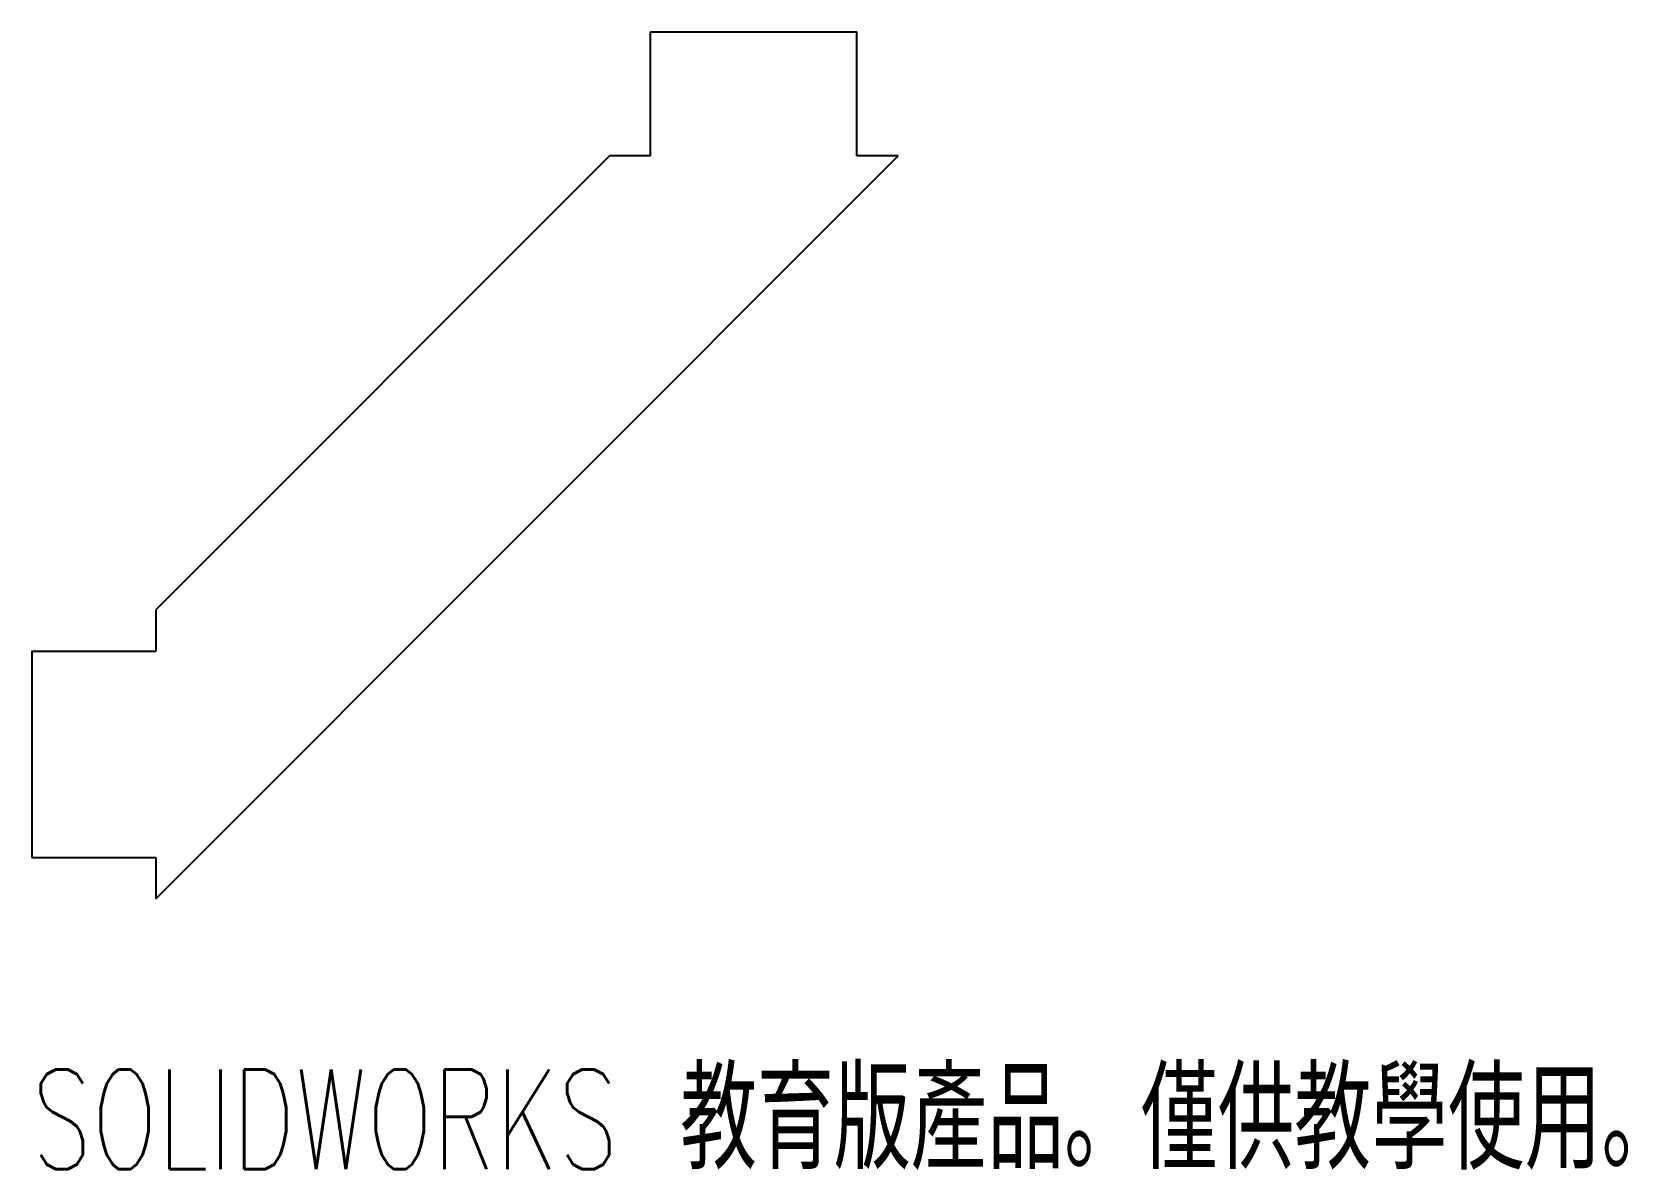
# Model space of a CAD drawing. Header units: millimetres. Extents: x -81.7 to -4.3, y -52.2 to 3.
import ezdxf

# ---------------------------------------------------------------- set-up
doc = ezdxf.new("R2010")
doc.units = ezdxf.units.MM
doc.styles.add('SLDTEXTSTYLE0', font='TXT', dxfattribs={"width": 0.7, "bigfont": 'bigfont'})

msp = doc.modelspace()

# ---------------------------------------------------------------- linework, layer by layer
at = {"color": 7, "linetype": 'Continuous', "lineweight": 25}
for p, q in [((-51.673, -3), (-51.673, 3)), ((-51.673, 3), (-41.673, 3)), ((-41.673, -3), (-41.673, 3)), ((-53.673, -3), (-75.673, -25)), ((-75.673, -39), (-39.673, -3)), ((-51.673, -3), (-53.673, -3)), ((-39.673, -3), (-41.673, -3)), ((-75.673, -25), (-75.673, -27)), ((-81.673, -27), (-81.673, -37)), ((-81.673, -27), (-75.673, -27)), ((-81.673, -37), (-75.673, -37)), ((-75.673, -37), (-75.673, -39))]:
    msp.add_line(p, q, dxfattribs=at)

# ---------------------------------------------------------------- texts
at = {"color": 7, "linetype": 'Continuous', "insert": (-81.673, -47.27), "char_height": 4.83362, "attachment_point": 1, "style": 'SLDTEXTSTYLE0'}
msp.add_mtext('SOLIDWORKS \\M+18BB3\\M+188E7\\M+194C5產\\M+19569\\M+18142\\M+18BCD\\M+18B9F\\M+18BB3\\M+19B7B\\M+18E67\\M+19770\\M+18142', dxfattribs=at)

doc.saveas('drawing.dxf')
